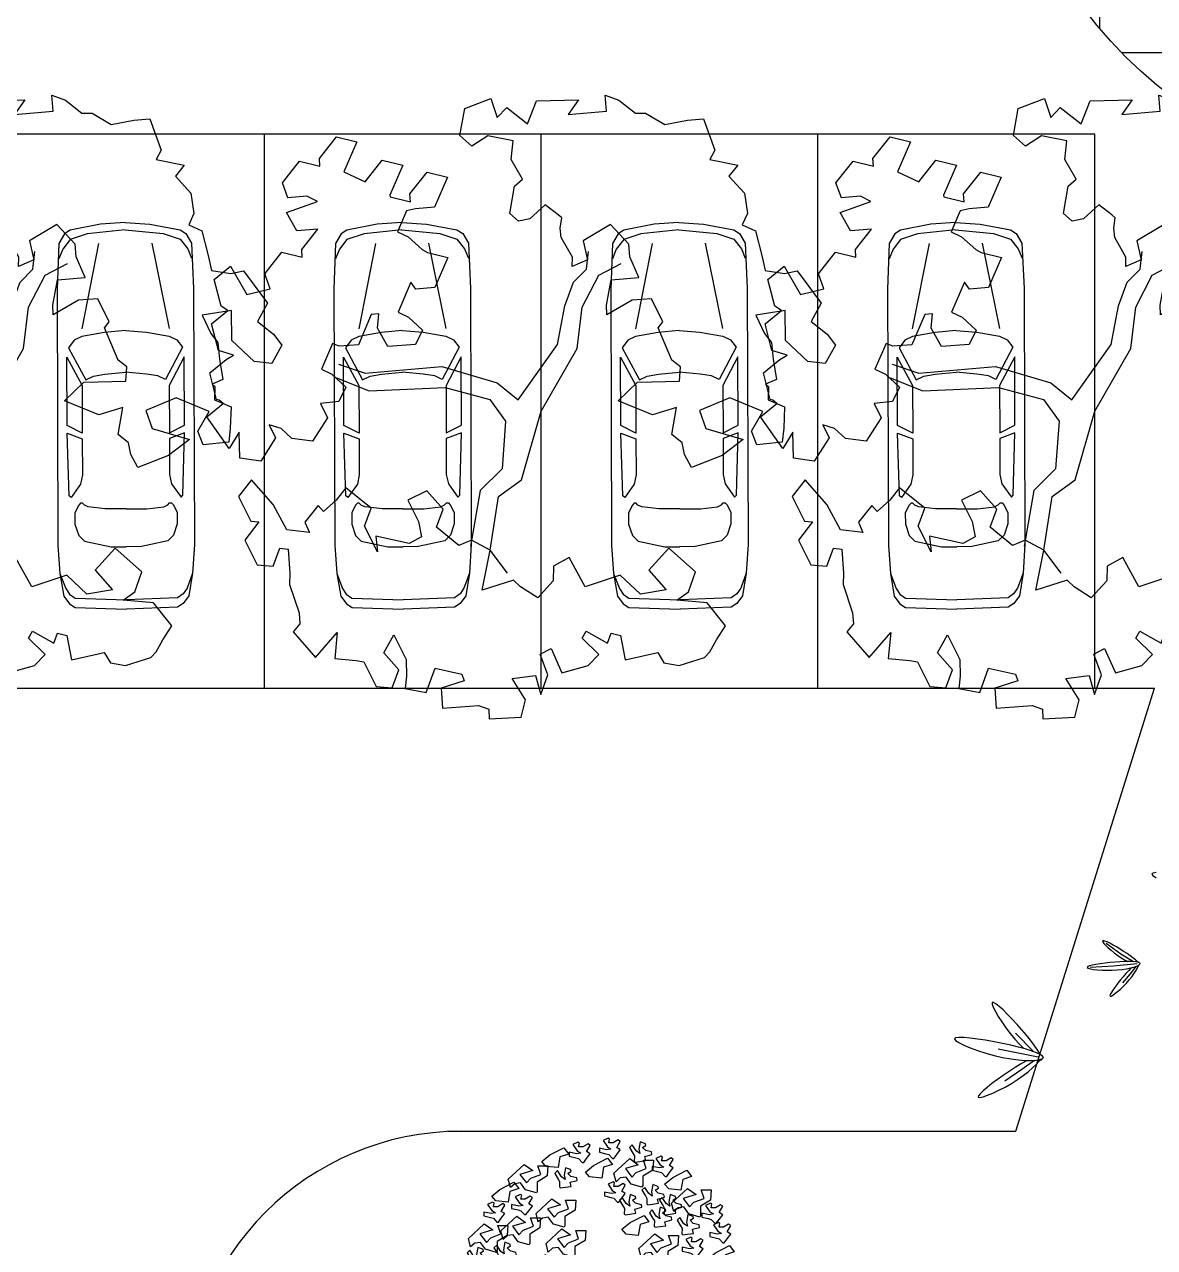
# Model space of a CAD drawing. Extents: x 302512 to 1034855, y -184136 to 410364.
# Drawn here: x 608659 to 618865, y 99490 to 110532 of the extents above; entities that cross this region are included whole.
import ezdxf

# ---------------------------------------------------------------- set-up
doc = ezdxf.new("R2010")
doc.units = 0
doc.header["$MEASUREMENT"] = 0
for name, color, linetype in [('F', 5, 'Continuous'), ('LAYER3', 251, 'Continuous'), ('坐椅', 7, 'Continuous'), ('树', 80, 'Continuous'), ('环境', 8, 'Continuous'), ('绿化', 97, 'Continuous'), ('绿地', 3, 'Continuous'), ('道路线', 161, 'Continuous'), ('铺地', 8, 'Continuous')]:
    doc.layers.add(name, color=color, linetype=linetype)
doc.styles.add('2', font='simplex.shx', dxfattribs={"width": 0.7, "height": 1.2})
doc.styles.add('DIM_FONT', font='SIMPLEX.shx', dxfattribs={"width": 0.8})
doc.styles.add('P5', font='', dxfattribs={"width": 0.8, "height": 4})
doc.styles.get('P5').set_extended_font_data('FangSong_GB2312')

# ---------------------------------------------------------------- blocks, each defined once
blk = doc.blocks.new('_F43BVI')
at = {"layer": '绿地'}
for p, q in [((-0.3648, -0.6504), (-0.4068, -0.6884)), ((-0.3793, -0.6483), (-0.3901, -0.656)), ((-0.3695, -0.6418), (-0.3793, -0.6483)), ((-0.3525, -0.6404), (-0.3728, -0.7286)), ((-0.361, -0.6368), (-0.3695, -0.6418)), ((-0.3577, -0.6351), (-0.361, -0.6368)), ((-0.343, -0.6387), (-0.3466, -0.636)), ((-0.3454, -0.6485), (-0.3257, -0.6776)), ((-0.3363, -0.645), (-0.343, -0.6387)), ((-0.3287, -0.6533), (-0.3363, -0.645)), ((-0.4068, -0.6884), (-0.4625, -0.7286)), ((-0.4381, -0.6949), (-0.4493, -0.705)), ((-0.4261, -0.6845), (-0.4381, -0.6949)), ((-0.4138, -0.6743), (-0.4261, -0.6845)), ((-0.4017, -0.6648), (-0.4138, -0.6743)), ((-0.4064, -0.7005), (-0.3936, -0.6907)), ((-0.3901, -0.656), (-0.4017, -0.6648)), ((-0.3936, -0.6907), (-0.382, -0.6808)), ((-0.382, -0.6808), (-0.3723, -0.6715)), ((-0.3456, -0.6647), (-0.3441, -0.6679)), ((-0.3441, -0.6679), (-0.3379, -0.6796)), ((-0.3379, -0.6796), (-0.3307, -0.6922)), ((-0.3307, -0.6922), (-0.3228, -0.7055)), ((-0.3206, -0.6633), (-0.3287, -0.6533)), ((-0.3257, -0.6776), (-0.3015, -0.7159)), ((-0.3123, -0.6748), (-0.3206, -0.6633)), ((-0.3039, -0.6876), (-0.3123, -0.6748)), ((-0.2959, -0.7015), (-0.3039, -0.6876)), ((-0.4734, -0.73), (-0.4766, -0.7352)), ((-0.4766, -0.7352), (-0.4765, -0.738)), ((-0.4765, -0.738), (-0.4728, -0.7382)), ((-0.4675, -0.723), (-0.4734, -0.73)), ((-0.4728, -0.7382), (-0.466, -0.736)), ((-0.4593, -0.7145), (-0.4675, -0.723)), ((-0.466, -0.736), (-0.4567, -0.7318)), ((-0.4493, -0.705), (-0.4593, -0.7145)), ((-0.4567, -0.7318), (-0.4454, -0.7258)), ((-0.4454, -0.7258), (-0.4329, -0.7184)), ((-0.4329, -0.7184), (-0.4197, -0.7098)), ((-0.4197, -0.7098), (-0.4064, -0.7005)), ((-0.3728, -0.7286), (-0.395, -0.8144)), ((-0.3228, -0.7055), (-0.3143, -0.719)), ((-0.3143, -0.719), (-0.3056, -0.7322)), ((-0.3056, -0.7322), (-0.297, -0.7447)), ((-0.2884, -0.7159), (-0.2959, -0.7015)), ((-0.2816, -0.7301), (-0.2884, -0.7159)), ((-0.2759, -0.7435), (-0.2816, -0.7301)), ((-0.2714, -0.7555), (-0.2759, -0.7435)), ((-0.297, -0.7447), (-0.2889, -0.7558)), ((-0.2889, -0.7558), (-0.2815, -0.765)), ((-0.2815, -0.765), (-0.2754, -0.7718)), ((-0.2754, -0.7718), (-0.2707, -0.7757)), ((-0.2684, -0.7653), (-0.2714, -0.7555)), ((-0.2707, -0.7757), (-0.2679, -0.7759)), ((-0.2672, -0.7723), (-0.2684, -0.7653)), ((-0.2679, -0.7759), (-0.2672, -0.7723)), ((-0.2023, -1.1159), (-0.2256, -1.1247)), ((-0.1328, -1.1081), (-0.2083, -1.2437)), ((-0.1808, -1.1083), (-0.2023, -1.1159)), ((-0.1616, -1.1023), (-0.1808, -1.1083)), ((-0.1452, -1.098), (-0.1616, -1.1023)), ((-0.139, -1.0969), (-0.1452, -1.098)), ((-0.1217, -1.1074), (-0.1182, -1.1023)), ((-0.1182, -1.0977), (-0.1215, -1.0962)), ((-0.1165, -1.1097), (-0.1211, -1.1036)), ((-0.1182, -1.1023), (-0.1182, -1.0977)), ((-0.1084, -1.1234), (-0.1165, -1.1097)), ((-0.2998, -1.157), (-0.3231, -1.1683)), ((-0.2751, -1.1456), (-0.2998, -1.157)), ((-0.25, -1.1347), (-0.2751, -1.1456)), ((-0.2256, -1.1247), (-0.25, -1.1347)), ((-0.1579, -1.1187), (-0.2452, -1.1612)), ((-0.2246, -1.1713), (-0.2007, -1.1605)), ((-0.2007, -1.1605), (-0.1803, -1.1499)), ((-0.1332, -1.1514), (-0.1322, -1.1573)), ((-0.1322, -1.1573), (-0.1275, -1.1796)), ((-0.125, -1.1248), (-0.1066, -1.1821)), ((-0.0999, -1.1407), (-0.1084, -1.1234)), ((-0.0913, -1.161), (-0.0999, -1.1407)), ((-0.0831, -1.1839), (-0.0913, -1.161)), ((-0.3824, -1.205), (-0.3836, -1.2097)), ((-0.3747, -1.1981), (-0.3824, -1.205)), ((-0.3616, -1.1893), (-0.3747, -1.1981)), ((-0.3441, -1.1793), (-0.3616, -1.1893)), ((-0.348, -1.2089), (-0.3266, -1.2044)), ((-0.3231, -1.1683), (-0.3441, -1.1793)), ((-0.3266, -1.2044), (-0.3024, -1.1982)), ((-0.3024, -1.1982), (-0.2766, -1.1904)), ((-0.2766, -1.1904), (-0.2502, -1.1814)), ((-0.2502, -1.1814), (-0.2246, -1.1713)), ((-0.1275, -1.1796), (-0.1217, -1.2038)), ((-0.1217, -1.2038), (-0.115, -1.2294)), ((-0.1066, -1.1821), (-0.0848, -1.2567)), ((-0.0754, -1.209), (-0.0831, -1.1839)), ((-0.3836, -1.2097), (-0.3777, -1.2118)), ((-0.3777, -1.2118), (-0.3654, -1.2115)), ((-0.3654, -1.2115), (-0.348, -1.2089)), ((-0.115, -1.2294), (-0.1075, -1.2556)), ((-0.0688, -1.2357), (-0.0754, -1.209)), ((-0.0633, -1.263), (-0.0688, -1.2357)), ((-0.1075, -1.2556), (-0.0994, -1.2816)), ((-0.0994, -1.2816), (-0.0912, -1.3062)), ((-0.059, -1.2896), (-0.0633, -1.263)), ((-0.0559, -1.3144), (-0.059, -1.2896)), ((-0.0912, -1.3062), (-0.0831, -1.3284)), ((-0.0831, -1.3284), (-0.0754, -1.3471)), ((-0.0754, -1.3471), (-0.0685, -1.3613)), ((-0.0542, -1.3362), (-0.0559, -1.3144)), ((-0.054, -1.3538), (-0.0542, -1.3362)), ((-0.0685, -1.3613), (-0.0626, -1.3698)), ((-0.0626, -1.3698), (-0.0581, -1.3716)), ((-0.0581, -1.3716), (-0.0552, -1.366)), ((-0.0552, -1.366), (-0.054, -1.3538))]:
    blk.add_line(p, q, dxfattribs=at)
blk.add_lwpolyline([(-0.6604, -0.4642), (-0.6627, -0.4764), (-0.6604, -0.4817), (-0.6532, -0.4795), (-0.6417, -0.4702)], dxfattribs=at)
for points in [[(-0.3852, -0.7182), (-0.3896, -0.7368), (-0.3935, -0.7554), (-0.3968, -0.7733), (-0.3994, -0.7896), (-0.4011, -0.8037), (-0.4016, -0.8147), (-0.4009, -0.8219), (-0.3988, -0.8245), (-0.3951, -0.8221), (-0.3902, -0.815), (-0.3844, -0.8042), (-0.378, -0.7903), (-0.3714, -0.7741), (-0.365, -0.7563), (-0.3591, -0.7377), (-0.3541, -0.7191), (-0.3502, -0.7012), (-0.3475, -0.6843), (-0.3459, -0.669), (-0.3452, -0.6556), (-0.3455, -0.6444), (-0.3466, -0.6359), (-0.3485, -0.6305), (-0.3511, -0.6286), (-0.3543, -0.6304), (-0.358, -0.6356), (-0.3622, -0.6439), (-0.3666, -0.6549), (-0.3713, -0.6682), (-0.376, -0.6835), (-0.3807, -0.7002)], [(-0.2239, -1.2205), (-0.2399, -1.2491), (-0.2552, -1.278), (-0.2692, -1.3058), (-0.2812, -1.3315), (-0.2907, -1.3538), (-0.2968, -1.3717), (-0.2991, -1.3839), (-0.2968, -1.3892), (-0.2896, -1.3869), (-0.2782, -1.3777), (-0.2634, -1.3626), (-0.2463, -1.3427), (-0.2277, -1.3192), (-0.2087, -1.293), (-0.1902, -1.2652), (-0.173, -1.237), (-0.1581, -1.2092), (-0.1456, -1.1828), (-0.1356, -1.1584), (-0.1281, -1.1365), (-0.1233, -1.118), (-0.1211, -1.1036), (-0.1216, -1.0937), (-0.125, -1.0893), (-0.1311, -1.0907), (-0.1397, -1.0975), (-0.1505, -1.1092), (-0.1631, -1.1253), (-0.177, -1.145), (-0.1921, -1.1678), (-0.2078, -1.1932)]]:
    blk.add_lwpolyline(points, close=True, dxfattribs=at)
at = {"style": 'DIM_FONT', "width": 0.7, "flags": 9}
for tag in ['YSIZE', 'XSIZE']:
    blk.add_attdef(tag, (0, 0), '', height=0.5, dxfattribs=at)
blk = doc.blocks.new('ZU')
at = {"layer": '绿地', "xscale": 1.5, "yscale": 1.5, "zscale": 0.001, "rotation": 260.5308552460376}
blk.add_blockref('_F43BVI', (-0.8522, 0.1655), dxfattribs=at)
blk = doc.blocks.new('A$C0B5A7686')
at = {"layer": '树', "linetype": 'ByBlock', "xscale": 640, "yscale": 640, "zscale": 640, "rotation": 151.15692544915}
blk.add_blockref('ZU', (642.8, 1492.6), dxfattribs=at)
blk = doc.blocks.new('A$C750B0621')
at = {"layer": '树'}
blk.add_blockref('A$C0B5A7686', (0, 0), dxfattribs=at)
blk = doc.blocks.new('A$C5AB93D8E')
at = {"layer": '绿化', "xscale": 0.8, "yscale": 0.8, "zscale": 0.8}
blk.add_blockref('A$C750B0621', (0, 0), dxfattribs=at)
blk = doc.blocks.new('A$C68DB62A4')
at = {"layer": '绿化', "rotation": 236.3690562220917}
blk.add_blockref('A$C5AB93D8E', (801.7, 2393.5), dxfattribs=at)
blk = doc.blocks.new('_F37GYG')
at = {"layer": '绿化', "linetype": 'ByBlock', "xscale": 0.2867748092958204, "yscale": 0.2867748092958204, "zscale": 0.2867748092958204}
blk.add_blockref('A$C68DB62A4', (-306.1, -300.5), dxfattribs=at)
at = {"style": 'DIM_FONT', "width": 0.8, "flags": 9}
for tag in ['YSIZE', 'XSIZE']:
    blk.add_attdef(tag, (0, 0), '', height=0.5, dxfattribs=at)
blk = doc.blocks.new('_F1IRU')
at = {"layer": '绿化'}
for points in [[(-1.7648, 0.2873), (-1.6569, 0.3418), (-1.6748, 0.3661), (-1.6885, 0.3739), (-1.6944, 0.5318), (-1.5864, 0.5863), (-1.5389, 0.6008), (-1.6188, 0.6459), (-1.6246, 0.8038), (-1.5167, 0.8583), (-1.5484, 0.8904), (-1.5542, 1.0482), (-1.4463, 1.1028), (-1.3912, 0.9232), (-1.2524, 0.9261), (-1.2648, 1.0171), (-1.1426, 1.1172), (-1.0339, 1.0642), (-1.0275, 1.1089), (-0.9123, 1.2033), (-1.0317, 1.2193), (-1.0672, 1.3349), (-0.8809, 1.3588), (-0.9332, 1.4), (-1.042, 1.4144), (-1.0544, 1.5054), (-0.9322, 1.6054), (-0.8235, 1.5525), (-0.8171, 1.5971), (-0.695, 1.6972), (-0.5863, 1.6443), (-0.6959, 1.4918), (-0.5893, 1.4092), (-0.4671, 1.5093), (-0.3584, 1.4564), (-0.4681, 1.3039), (-0.4679, 1.2956), (-0.3592, 1.2426), (-0.3528, 1.2873), (-0.2306, 1.3874), (-0.1219, 1.3344), (-0.2316, 1.1819), (-0.3404, 1.1963), (-0.3928, 1.1959), (-0.4688, 1.0902), (-0.4166, 1.049), (-0.3528, 0.9596), (-0.327, 0.9366), (-0.2183, 0.8837), (-0.3279, 0.7312), (-0.4368, 0.7456), (-0.4555, 0.7919), (-0.5652, 0.6394), (-0.5129, 0.5982), (-0.4491, 0.5088), (-0.5072, 0.4377), (-0.6637, 0.4587), (-0.6992, 0.5743), (-0.674, 0.6538), (-0.7178, 0.6585), (-0.8274, 0.506), (-0.9363, 0.5204), (-0.9706, 0.5451), (-1.0647, 0.4143), (-1.0124, 0.373), (-0.9487, 0.2837), (-1.0067, 0.2125), (-1.1122, 0.2227), (-1.0907, 0.1335), (-1.2021, 0.0215), (-1.3156, 0.0632), (-1.3637, 0.1313), (-1.4252, 0.166), (-1.406, 0.0865), (-1.5175, -0.0255), (-1.631, 0.0162), (-1.6017, 0.1623), (-1.679, 0.0843)], [(-0.002, 1.5527), (0.0586, 1.6986), (0.2174, 1.7214), (0.2288, 1.6077), (0.2953, 1.6527), (0.3915, 1.5355), (0.4704, 1.6518), (0.7071, 1.6059), (0.6312, 1.5379), (0.8506, 1.5087), (0.8628, 1.5999), (0.9331, 1.5552), (1.01, 1.4612), (1.0667, 1.4502), (1.1605, 1.3629), (1.2924, 1.3581), (1.3835, 1.3466), (1.4093, 1.1571), (1.3698, 1.1114), (1.5192, 1.045), (1.4562, 0.9948), (1.5214, 0.8804), (1.5145, 0.7628), (1.4709, 0.7052), (1.5366, 0.655), (1.5422, 0.5099), (1.5423, 0.4206), (1.6465, 0.3801), (1.7217, 0.3801), (1.7637, 0.2873), (1.8169, 0.1701), (1.7378, 0.0787), (1.8119, -0.0109), (1.8446, -0.0828), (1.7655, -0.1742), (1.6696, -0.1402), (1.5712, 0.0044), (1.606, 0.172), (1.4357, 0.1824), (1.4619, 0.0697), (1.4619, 0.0697), (1.4902, 0.0101), (1.4789, -0.0859), (1.4789, -0.0859), (1.472, -0.2035), (1.4057, -0.2166), (1.4194, -0.2332), (1.4005, -0.3074), (1.4845, -0.3656), (1.4537, -0.4837), (1.4282, -0.5603), (1.282, -0.5449), (1.2695, -0.4609), (1.3569, -0.3651), (1.1885, -0.2479), (1.0037, -0.2815), (1.0166, -0.39), (1.2125, -0.4986), (1.0737, -0.5622), (0.8885, -0.5911), (0.8654, -0.5102), (0.8664, -0.4421), (0.8191, -0.383), (0.8774, -0.2364), (0.7341, -0.2485), (0.5588, -0.1286), (0.6894, -0.0475), (0.9261, -0.0934), (0.9261, -0.0934), (0.9506, -0.0146), (0.9105, 0.0343), (0.8733, 0.2321), (0.906, 0.2589), (0.8712, 0.4033), (0.7604, 0.418), (0.6019, 0.3683), (0.6117, 0.4222), (0.6687, 0.5593), (0.8265, 0.5369), (0.8017, 0.6634), (0.8108, 0.7359), (0.7332, 0.8696), (0.56, 0.8119), (0.5609, 0.6993), (0.4662, 0.6807), (0.4792, 0.7339), (0.4405, 0.8573), (0.4471, 0.9098), (0.4678, 0.967), (0.4515, 0.9868), (0.3919, 1.0594), (0.2873, 1.0002), (0.2213, 1.0009), (0.1821, 1.0552), (0.2426, 1.2011), (0.2952, 1.2314), (0.2565, 1.3548), (0.2899, 1.457), (0.1546, 1.517), (0.0519, 1.4783)], [(-1.5, -0.2841), (-1.5918, -0.1203), (-1.6857, -0.1964), (-1.6467, -0.3494), (-1.6029, -0.3631), (-1.7029, -0.4502), (-1.6639, -0.6033), (-1.5762, -0.6305), (-1.5172, -0.5379), (-1.4719, -0.5524), (-1.4912, -0.6902), (-1.5075, -0.7524), (-1.489, -0.9222), (-1.4983, -0.9849), (-1.5453, -1.0229), (-1.4521, -1.1928), (-1.4521, -1.1928), (-1.3001, -1.0807), (-1.3456, -1.2232), (-1.2268, -1.2598), (-1.1861, -1.2763), (-1.147, -1.4294), (-1.0594, -1.4566), (-1.0003, -1.364), (-1.0633, -1.2516), (-0.9846, -1.1636), (-0.9455, -1.3167), (-0.9652, -1.4103), (-0.9868, -1.478), (-0.8748, -1.5243), (-0.7954, -1.4005), (-0.6516, -1.4661), (-0.6478, -1.506), (-0.785, -1.5191), (-0.802, -1.6338), (-0.5976, -1.6619), (-0.544, -1.6957), (-0.5531, -1.7499), (-0.3724, -1.7802), (-0.3275, -1.6877), (-0.3762, -1.5532), (-0.3762, -1.5532), (-0.2408, -1.5644), (-0.2356, -1.6777), (-0.1719, -1.575), (-0.188, -1.4505), (-0.1212, -1.4324), (-0.0904, -1.5818), (0.0658, -1.5736), (0.1396, -1.5245), (0.0653, -1.413), (0.0969, -1.3774), (0.2026, -1.4711), (0.2344, -1.4197), (0.284, -1.4439), (0.2799, -1.5875), (0.4714, -1.5867), (0.494, -1.6511), (0.5752, -1.6846), (0.7268, -1.6704), (0.7637, -1.6459), (0.8159, -1.587), (0.8843, -1.5204), (0.81, -1.368), (0.643, -1.3167), (0.7194, -1.2834), (0.7831, -1.1806), (0.6618, -1.0152), (0.5229, -1.1135), (0.5951, -1.2447), (0.4458, -1.2383), (0.357, -1.107), (0.1467, -1.1288), (0.0914, -0.9457), (-0.0066, -0.9751), (-0.0257, -1.0556), (-0.1337, -1.1327), (-0.2171, -1.0495), (-0.2475, -1.0038), (-0.4345, -1.0215), (-0.3417, -0.8074), (-0.4336, -0.7282), (-0.5115, -0.7427), (-0.6128, -0.6113), (-0.5538, -0.5188), (-0.6223, -0.3964), (-0.7407, -0.4266), (-0.7072, -0.5578), (-0.7098, -0.6468), (-0.7866, -0.6701), (-0.964, -0.5874), (-0.974, -0.6786), (-1.0159, -0.5174), (-0.9568, -0.4248), (-1.0733, -0.281), (-1.1426, -0.3371), (-1.228, -0.385), (-1.2501, -0.3455), (-1.3441, -0.4216), (-1.3324, -0.4848), (-1.4558, -0.4429)]]:
    blk.add_lwpolyline(points, close=True, dxfattribs=at)
for points in [[(-0.9625, 0.4206), (-0.8237, 0.3379), (-0.3855, 0.2816), (-0.0963, 0.122), (0, 0), (0.2892, 0.2629), (0.3769, 0.4693), (0.4557, 0.5915), (0.5434, 0.6477), (0.5764, 0.7451)], [(-0.2717, -0.9577), (-0.3417, -0.8074), (-0.2278, -0.5165), (-0.0788, -0.4508), (0.1148, -0.0916), (0.3944, 0.2159), (0.4732, 0.4411), (0.6047, 0.6007), (0.7438, 0.6376)], [(-0.99, 0.3473), (-0.8237, 0.2346), (-0.3944, 0.1595), (-0.1577, 0.0375), (-0.0963, -0.1034), (-0.1752, -0.3663), (-0.3242, -0.46), (-0.4468, -0.7606)]]:
    blk.add_lwpolyline(points, dxfattribs=at)
at = {"style": '2', "width": 0.7, "flags": 9}
for tag in ['YSIZE', 'XSIZE']:
    blk.add_attdef(tag, (0, 0), '', height=1.2, rotation=0.5, dxfattribs=at)
blk = doc.blocks.new('_F10BZJ')
at = {"layer": '铺地', "xscale": 1.0935, "yscale": 1.0935, "zscale": 1.0935}
blk.add_blockref('_F1IRU', (0, 0), dxfattribs=at)
at = {"style": 'DIM_FONT', "width": 0.8, "flags": 9}
for tag in ['YSIZE', 'XSIZE']:
    blk.add_attdef(tag, (0, 0), '', height=0.5, dxfattribs=at)
blk = doc.blocks.new('_F10EZC')
at = {"layer": 'LAYER3', "xscale": 1000, "yscale": 1000, "zscale": 1000, "rotation": 8.124167206954386}
blk.add_blockref('_F10BZJ', (0, 0), dxfattribs=at)
at = {"style": 'P5', "width": 0.8, "flags": 9}
for tag in ['XSIZE', 'YSIZE']:
    blk.add_attdef(tag, (0, 0), '', height=4, rotation=331.35211, dxfattribs=at)
blk = doc.blocks.new('BRANCHO2', base_point=(16.83, 36.07))
for p, q in [((16.7826, 36.0972), (16.8244, 36.1012)), ((16.7857, 36.0721), (16.7826, 36.0972)), ((16.8235, 36.041), (16.7857, 36.0721)), ((16.8534, 36.0726), (16.8235, 36.041)), ((16.8244, 36.1012), (16.8867, 36.0942)), ((16.8887, 36.0624), (16.8534, 36.0726)), ((16.8867, 36.0942), (16.8887, 36.0624))]:
    blk.add_line(p, q)
blk = doc.blocks.new('BRANCHO3', base_point=(16.71, 35.96))
for p, q in [((16.6899, 36.0349), (16.6698, 36.0256)), ((16.6698, 36.0256), (16.687, 36.001)), ((16.6956, 36.0318), (16.6899, 36.0349)), ((16.6927, 36.0165), (16.6956, 36.0318)), ((16.71, 36.0165), (16.6927, 36.0165)), ((16.7301, 36.0288), (16.71, 36.0165)), ((16.7243, 35.9979), (16.7387, 36.0226)), ((16.7387, 36.0226), (16.7301, 36.0288)), ((16.6554, 35.9949), (16.6554, 35.9795)), ((16.6841, 35.9887), (16.6554, 35.9949)), ((16.6554, 35.9795), (16.6812, 35.9733)), ((16.6812, 35.9733), (16.6927, 35.9702)), ((16.7014, 35.9918), (16.6841, 35.9887)), ((16.687, 36.001), (16.7014, 35.9918)), ((16.6927, 35.9702), (16.7071, 35.9548)), ((16.7128, 35.9548), (16.7243, 35.9702)), ((16.7387, 35.9887), (16.7243, 35.9979)), ((16.7243, 35.9702), (16.7387, 35.9887)), ((16.7071, 35.9548), (16.7128, 35.9548))]:
    blk.add_line(p, q)
blk = doc.blocks.new('BRANCHO1', base_point=(16.66, 36.12))
for p, q in [((16.573, 36.1498), (16.6363, 36.2083)), ((16.6707, 36.1837), (16.619, 36.1683)), ((16.619, 36.1683), (16.6449, 36.1344)), ((16.6363, 36.2083), (16.6707, 36.1837)), ((16.6622, 36.1529), (16.7024, 36.1683)), ((16.7024, 36.1683), (16.6909, 36.2022)), ((16.6909, 36.2022), (16.7311, 36.2022)), ((16.7311, 36.2022), (16.7283, 36.1621)), ((16.5817, 36.1159), (16.573, 36.1498)), ((16.5989, 36.1313), (16.5817, 36.1159)), ((16.6219, 36.1344), (16.5989, 36.1313)), ((16.642, 36.1067), (16.6219, 36.1344)), ((16.6449, 36.1344), (16.6622, 36.1529)), ((16.7283, 36.1621), (16.688, 36.1375)), ((16.688, 36.1375), (16.688, 36.1005)), ((16.6851, 36.0944), (16.642, 36.1067)), ((16.688, 36.1005), (16.6851, 36.0944))]:
    blk.add_line(p, q)
blk = doc.blocks.new('M_F14')
at = {"xscale": 896.4705882352939, "yscale": 896.4705882352939, "zscale": 896.4705882352939}
for name, p, rotation in [('BRANCHO2', (-172.9, 432.8), 33.69006752598449), ('BRANCHO3', (114, 432.8), 315.0000000000102), ('BRANCHO2', (-16.7, 395.4), 33.69006752598449), ('BRANCHO3', (-153.1, 340.4), 315.0000000000102), ('BRANCHO2', (266.4, 352.2), 33.69006752598449), ('BRANCHO2', (-351.6, 309.4), 33.69006752598449), ('BRANCHO3', (158.8, 280.4), 315.0000000000102), ('BRANCHO3', (78.2, 244.6), 315.0000000000102), ('BRANCHO3', (221.6, 244.6), 315.0000000000102), ('BRANCHO3', (185.7, 199.8), 315.0000000000102), ('BRANCHO2', (114, 190.8), 33.69006752598449), ('BRANCHO3', (284.3, 172.9), 315.0000000000102), ('BRANCHO3', (-466.4, 56), 315.0000000000102), ('BRANCHO3', (-370.1, 74.2), 315.0000000000102), ('BRANCHO2', (418.8, 83.2), 33.69006752598449), ('BRANCHO3', (-226.6, 29.4), 315.0000000000102), ('BRANCHO2', (-456.9, 10.6), 33.69006752598449), ('BRANCHO3', (302.3, -15.4), 315.0000000000102), ('BRANCHO2', (-114.8, -97), 33.69006752598449), ('BRANCHO3', (418.6, -135.3), 315.0000000000102), ('BRANCHO3', (-119.1, -194.7), 315.0000000000102), ('BRANCHO2', (-379, -212.6), 33.69006752598449), ('BRANCHO3', (389.9, -216.5), 315.0000000000102), ('BRANCHO2', (363.6, -278.7), 33.69006752598449), ('BRANCHO2', (176.8, -365), 33.69006752598449), ('BRANCHO2', (-181.8, -409.8), 33.69006752598449), ('BRANCHO2', (194.7, -409.8), 33.69006752598449)]:
    blk.add_blockref(name, p, dxfattribs=dict(at, rotation=rotation))
for name, p in [('BRANCHO3', (-74.2, 431.3)), ('BRANCHO3', (33.5, 445.6)), ('BRANCHO1', (114, 361.1)), ('BRANCHO3', (222.5, 381.1)), ('BRANCHO1', (-263.1, 340.4)), ('BRANCHO3', (51.3, 289.4)), ('BRANCHO3', (-280.4, 244.6)), ('BRANCHO1', (320.5, 254.4)), ('BRANCHO3', (-379, 217.7)), ('BRANCHO1', (-163.9, 217.7)), ('BRANCHO3', (399.5, 213.7)), ('BRANCHO1', (-289.4, 154.9)), ('BRANCHO1', (-405.9, 128)), ('BRANCHO1', (-128, 110.1)), ('BRANCHO3', (428.2, 144.4)), ('BRANCHO1', (203.7, 92.2)), ('BRANCHO3', (329.2, 92.2)), ('BRANCHO2', (24.4, 65.3)), ('BRANCHO2', (-316.3, 38.4)), ('BRANCHO1', (212.6, -6.4)), ('BRANCHO1', (425.8, -18.1)), ('BRANCHO3', (-397, -24.4)), ('BRANCHO2', (-280.4, -15.4)), ('BRANCHO1', (-397, -87.1)), ('BRANCHO3', (-190.8, -78.2)), ('BRANCHO1', (356.1, -96.1)), ('BRANCHO3', (-190.8, -140.9)), ('BRANCHO2', (176.8, -87.1)), ('BRANCHO3', (-433, -159.2)), ('BRANCHO2', (-361.1, -149.9)), ('BRANCHO1', (275.4, -194.7)), ('BRANCHO3', (-291.8, -226.1)), ('BRANCHO2', (-217.7, -194.7)), ('BRANCHO1', (-226.6, -293.3)), ('BRANCHO1', (-315.7, -305)), ('BRANCHO1', (-83.2, -311.2)), ('BRANCHO2', (275.4, -266.4)), ('BRANCHO1', (-232, -381.5)), ('BRANCHO2', (140.9, -311.2)), ('BRANCHO3', (275.4, -365)), ('BRANCHO3', (-122, -446)), ('BRANCHO3', (-47.4, -472.6)), ('BRANCHO2', (24.4, -454.7))]:
    blk.add_blockref(name, p, dxfattribs=at)
at = {"width": 0.8, "flags": 9}
for tag, p in [('XSIZE', (-2.5, 2.5)), ('YSIZE', (-2.5, 0))]:
    blk.add_attdef(tag, p, '', height=0.2, dxfattribs=at)
blk = doc.blocks.new('car')
at = {"layer": '环境', "linetype": 'Continuous'}
for p, q in [((397562148, 49052170), (397561943, 49052135)), ((397562148, 49052170), (397562011, 49052118)), ((397562405, 49052187), (397562148, 49052170)), ((397564716, 49052187), (397562405, 49052187)), ((397565127, 49052170), (397564716, 49052187)), ((397565076, 49052135), (397564990, 49052170)), ((397565213, 49052118), (397565127, 49052170)), ((397561874, 49052084), (397561840, 49052033)), ((397561943, 49052135), (397561874, 49052084)), ((397561960, 49052084), (397561926, 49052033)), ((397562011, 49052118), (397561960, 49052084)), ((397562833, 49052067), (397562850, 49052084)), ((397562953, 49051981), (397562833, 49052067)), ((397562850, 49052084), (397563415, 49052101)), ((397563415, 49052101), (397563364, 49051964)), ((397563415, 49051964), (397563484, 49052101)), ((397563484, 49052101), (397564100, 49052101)), ((397564100, 49052101), (397563843, 49051964)), ((397564186, 49052084), (397563895, 49051930)), ((397564254, 49052033), (397564186, 49052084)), ((397565162, 49052067), (397565076, 49052135)), ((397565213, 49051913), (397565162, 49052067)), ((397565247, 49052067), (397565213, 49052118)), ((397565299, 49051793), (397565247, 49052067)), ((397561840, 49052033), (397561823, 49051570)), ((397561926, 49052033), (397561909, 49051570)), ((397562439, 49051947), (397562388, 49051707)), ((397562491, 49051998), (397562439, 49051947)), ((397562593, 49052033), (397562491, 49051998)), ((397562696, 49052033), (397562593, 49052033)), ((397562765, 49051998), (397562696, 49052033)), ((397562748, 49051913), (397562765, 49051947)), ((397562782, 49051981), (397562765, 49051998)), ((397562765, 49051947), (397562782, 49051964)), ((397562782, 49051964), (397562782, 49051981)), ((397563039, 49051964), (397562953, 49051981)), ((397563364, 49051964), (397563039, 49051964)), ((397563843, 49051964), (397563415, 49051964)), ((397564288, 49051964), (397564254, 49052033)), ((397564323, 49051759), (397564288, 49051964)), ((397565127, 49051810), (397564357, 49051964)), ((397562730, 49051759), (397562748, 49051913)), ((397563895, 49051930), (397563929, 49051861)), ((397563929, 49051861), (397563946, 49051759)), ((397565247, 49051570), (397565213, 49051913)), ((397562730, 49051570), (397562730, 49051759)), ((397563946, 49051759), (397563963, 49051570)), ((397564340, 49051570), (397564323, 49051759)), ((397565316, 49051570), (397565299, 49051793)), ((397562388, 49051707), (397562388, 49051570)), ((397561840, 49051108), (397561823, 49051570)), ((397561926, 49051108), (397561909, 49051570)), ((397562388, 49051433), (397562388, 49051570)), ((397562730, 49051570), (397562730, 49051382)), ((397563946, 49051382), (397563963, 49051570)), ((397564340, 49051570), (397564323, 49051382)), ((397565247, 49051570), (397565213, 49051228)), ((397565316, 49051570), (397565299, 49051348)), ((397562439, 49051194), (397562388, 49051433)), ((397562730, 49051382), (397562748, 49051228)), ((397563929, 49051279), (397563946, 49051382)), ((397564323, 49051382), (397564288, 49051177)), ((397563895, 49051211), (397563929, 49051279)), ((397565127, 49051331), (397564357, 49051177)), ((397565299, 49051348), (397565247, 49051074)), ((397562491, 49051142), (397562439, 49051194)), ((397562748, 49051228), (397562765, 49051194)), ((397562765, 49051194), (397562782, 49051177)), ((397562782, 49051159), (397562765, 49051142)), ((397562782, 49051177), (397562782, 49051159)), ((397562953, 49051159), (397562833, 49051074)), ((397563039, 49051177), (397562953, 49051159)), ((397563364, 49051177), (397563039, 49051177)), ((397563415, 49051040), (397563364, 49051177)), ((397563415, 49051177), (397563484, 49051040)), ((397563843, 49051177), (397563415, 49051177)), ((397564100, 49051040), (397563843, 49051177)), ((397564186, 49051057), (397563895, 49051211)), ((397564288, 49051177), (397564254, 49051108)), ((397565213, 49051228), (397565162, 49051074)), ((397561874, 49051057), (397561840, 49051108)), ((397561943, 49051005), (397561874, 49051057)), ((397561960, 49051057), (397561926, 49051108)), ((397562011, 49051022), (397561960, 49051057)), ((397562593, 49051108), (397562491, 49051142)), ((397562696, 49051108), (397562593, 49051108)), ((397562765, 49051142), (397562696, 49051108)), ((397562833, 49051074), (397562850, 49051057)), ((397562850, 49051057), (397563415, 49051040)), ((397564254, 49051108), (397564186, 49051057)), ((397565162, 49051074), (397565076, 49051005)), ((397565247, 49051074), (397565213, 49051022)), ((397562148, 49050971), (397561943, 49051005)), ((397562148, 49050971), (397562011, 49051022)), ((397562405, 49050954), (397562148, 49050971)), ((397564716, 49050954), (397562405, 49050954)), ((397563484, 49051040), (397564100, 49051040)), ((397565127, 49050971), (397564716, 49050954)), ((397565076, 49051005), (397564990, 49050971)), ((397565213, 49051022), (397565127, 49050971))]:
    blk.add_line(p, q, dxfattribs=at)

msp = doc.modelspace()

# ---------------------------------------------------------------- hatches: boundary and pattern name
at = {"layer": '环境'}
h = msp.add_hatch(dxfattribs=at)
h.set_pattern_fill('ANGLE,_O', color=256, scale=3000)
h.set_pattern_definition([(0, (509471.5, -11821.7), (0, 825), [600, -225]), (90, (509471.5, -11821.7), (-825, 5e-14), [600, -225])])
h.paths.add_polyline_path([(624847, 111505, -0.186917), (624455, 110495, -0.014633), (624459, 110475, 0.178249), (625411, 113061, 0.566165), (619547, 116580, -0.148364), (619782, 116372, -0.304514), (619273, 116419, 0.027726), (618915, 116161, -0.251591), (619305, 115678, -0.23124), (618689, 115964, 0.019802), (618468, 115738, -0.107852), (618521, 115504, -0.12238), (618276, 115510, 0.014339), (618141, 115325, -0.350196), (618480, 114744, -0.428255), (618127, 115305, 0.150568), (617435, 113061, 0.252096), (619228, 109732), (619270, 109732), (619443, 109630), (619648, 109667), (619792, 109680), (619895, 109397), (619886, 109381, 0.086624), (621224, 109078, -0.117855), (621501, 109074, 0.029973), (621977, 109111, -0.257066), (621660, 109384, -0.504385), (622248, 109159, 0.101739), (623720, 109801, -0.152003), (623739, 110058, -0.142385), (622901, 110073, -0.273453), (622928, 109676, -0.407575), (622616, 110195, -0.021842), (622505, 110264, -0.149968), (622478, 110104, -0.406665), (622247, 110485, -0.189199), (621847, 111505, -1)])
h.paths.add_polyline_path([(619782, 116372, -0.443736), (619140, 116597, -0.35431)], flags=16)
h.paths.add_polyline_path([(622859, 110779, 0.35431), (622956, 110265, 0.443736)], flags=17)
h.paths.add_polyline_path([(622252, 110504, -0.533229), (622478, 110104, -0.424329)], flags=17)
h.paths.add_polyline_path([(623505, 110728, -0.327339), (623442, 110027, -0.406045)], flags=17)

# ---------------------------------------------------------------- linework, layer by layer
at = {"layer": 'F'}
msp.add_circle((621423, 113061), 3988, dxfattribs=at)
at = {"layer": '道路线'}
for p, q in [((618326, 109540), (590826, 109540)), ((610826, 104540), (610826, 109540)), ((613326, 104540), (613326, 109540)), ((615826, 104540), (615826, 109540)), ((618326, 104540), (618326, 109540)), ((562632, 104540), (618865, 104540))]:
    msp.add_line(p, q, dxfattribs=at)
msp.add_lwpolyline([(612483, 100540), (617612, 100540), (618865, 104540)], dxfattribs=at)
msp.add_arc((612602, 98040), 2500, 90, 180, dxfattribs=at)

# ---------------------------------------------------------------- block references
at = {"layer": '坐椅', "xscale": 10.78272, "yscale": 10.78272, "zscale": 10.78272}
msp.add_blockref('_F37GYG', (620359, 101325, -116953), dxfattribs=at)
at = {"layer": '树', "xscale": 2.5272, "yscale": 2.5272, "zscale": 2.5272}
msp.add_blockref('M_F14', (613891, 99181), dxfattribs=at)
at = {"layer": '环境', "rotation": 90.19311593979178}
for p in [(51000855, -397288984), (51003355, -397288984), (51005855, -397288984), (51008355, -397288984)]:
    msp.add_blockref('car', p, dxfattribs=at)
at = {"layer": '绿地', "xscale": 1.44, "yscale": 1.44, "zscale": 1.44, "rotation": 4.248435238497092}
for p in [(608118, 107142), (613118, 107142), (618118, 107142)]:
    msp.add_blockref('_F10EZC', p, dxfattribs=at)

doc.saveas('drawing.dxf')
